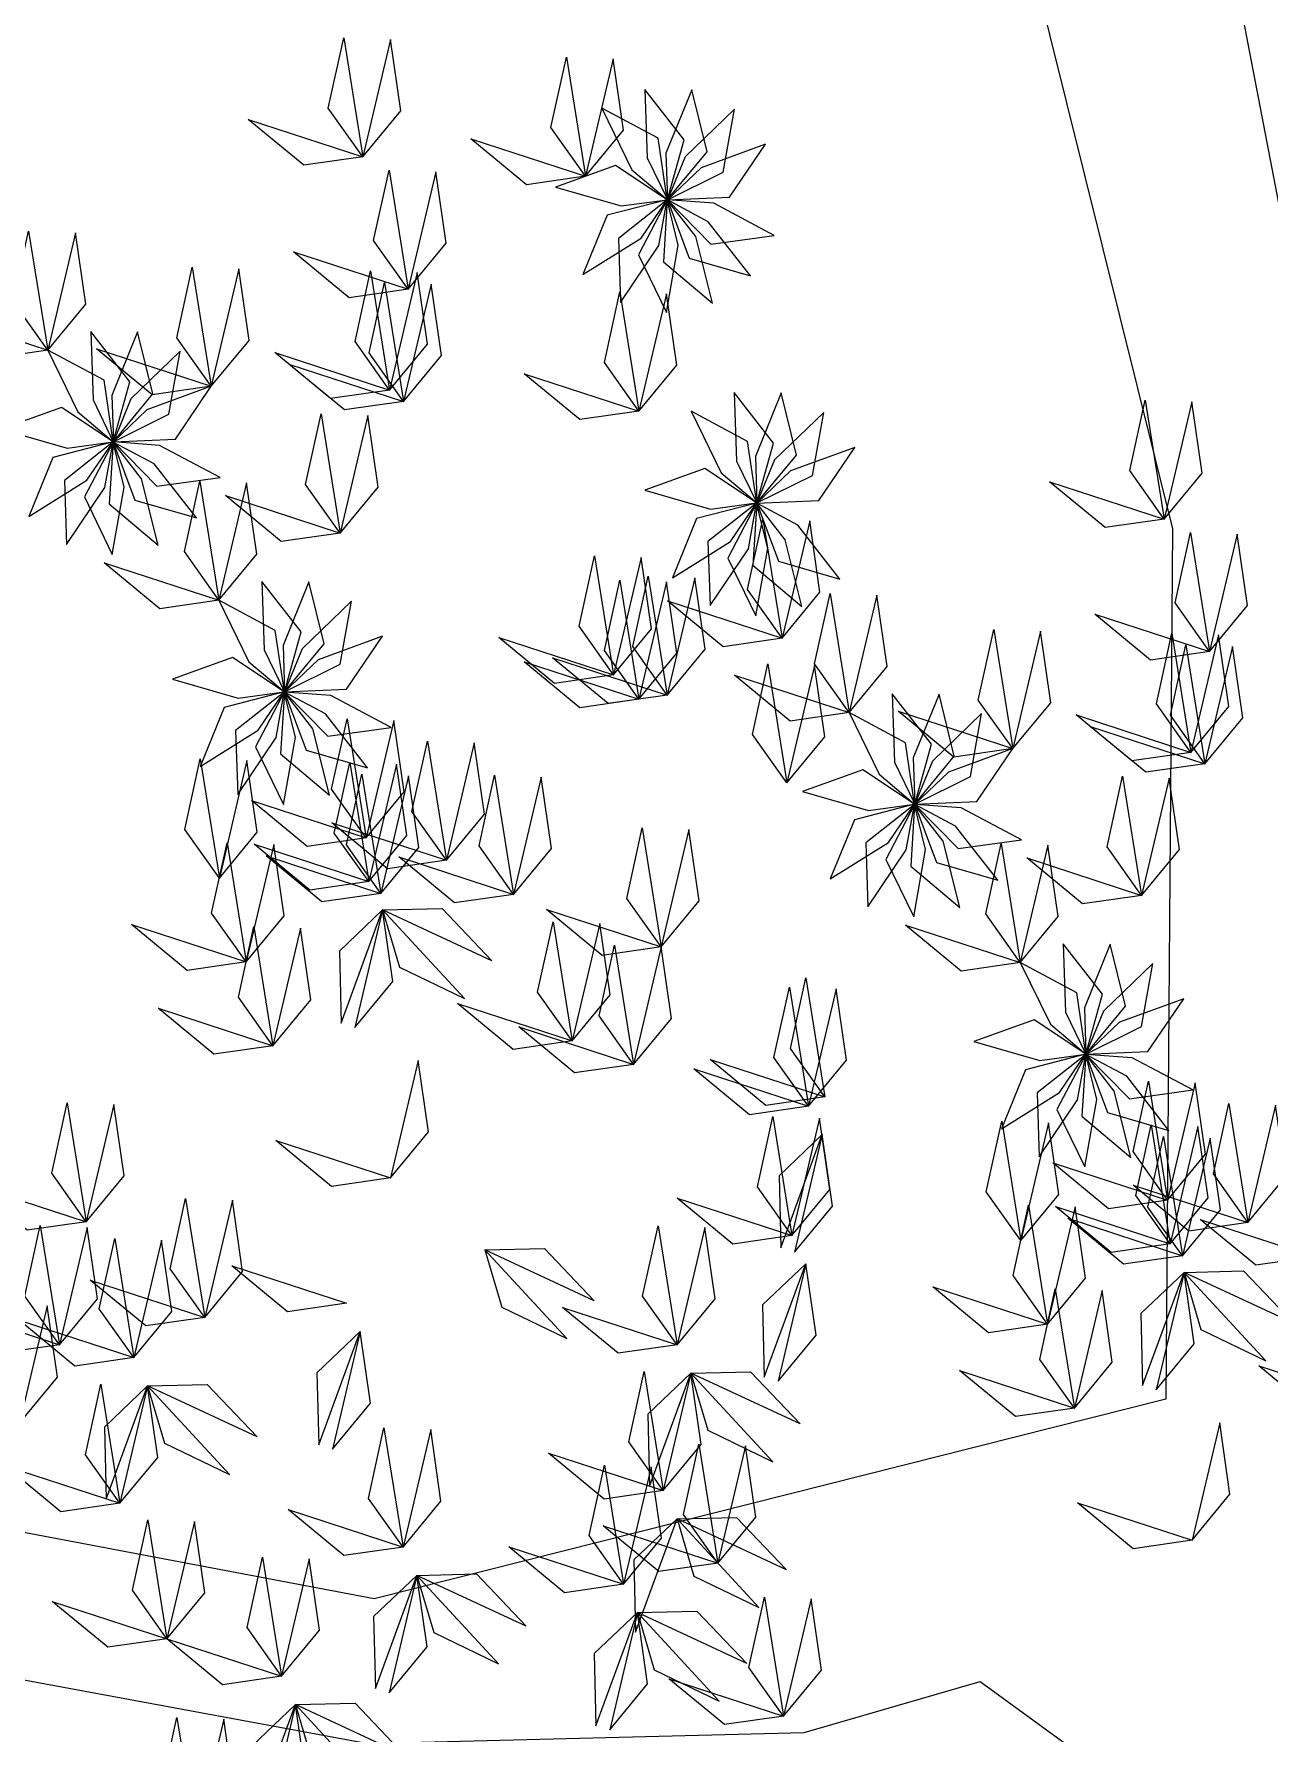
# Model space of a CAD drawing. Header units: inches. Extents: x -422522 to 22891, y -2973 to 414515.
# Drawn here: x 11243.6 to 11305, y 10952.1 to 11036.6 of the extents above; entities that cross this region are included whole.
import ezdxf

# ---------------------------------------------------------------- set-up
doc = ezdxf.new("R2010")
doc.units = ezdxf.units.IN
doc.header["$MEASUREMENT"] = 0
doc.layers.add('ARREDAMENTO', color=8, linetype='Continuous', lineweight=18)

msp = doc.modelspace()

# ---------------------------------------------------------------- linework, layer by layer
at = {"layer": 'ARREDAMENTO', "linetype": 'Continuous', "lineweight": 0}
for points in [[(11227.618, 11141.927), (11249.108, 11138.16), (11258.307, 11116.139), (11285.347, 11071.742), (11300.214, 11011.97), (11299.884, 10968.694), (11260.518, 10958.763), (11211.834, 10967.972)], [(11404.346, 11017.806), (11378.18, 11013.105), (11345.839, 10998.557), (11320.347, 10975.071), (11311.822, 10978.306), (11311.325, 11001.414), (11306.448, 11023.259), (11301.689, 11047.984), (11306.66, 11063.654), (11315.716, 11073.384), (11336.474, 11086.963), (11359.7, 11090.341), (11382.134, 11109.623), (11404.745, 11133.228)], [(11210.099, 10960.828), (11260.223, 10951.56), (11281.89, 10952.116), (11290.651, 10954.643), (11294.855, 10951.584)]]:
    msp.add_lwpolyline(points, dxfattribs=at)
at = {"layer": 'ARREDAMENTO', "lineweight": 0}
for points in [[(11259.954, 11030.473), (11258.238, 11032.89), (11259.006, 11036.395), (11259.954, 11030.473)], [(11259.954, 11030.473), (11261.841, 11032.759), (11261.33, 11036.311), (11259.954, 11030.473)], [(11271.023, 11029.505), (11269.307, 11031.922), (11270.075, 11035.427), (11271.023, 11029.505)], [(11271.023, 11029.505), (11272.91, 11031.791), (11272.398, 11035.343), (11271.023, 11029.505)], [(11273.975, 11033.825), (11274.094, 11030.419), (11275.098, 11028.342), (11275.928, 11031.313), (11273.975, 11033.825)], [(11276.306, 11033.806), (11275.029, 11030.646), (11275.102, 11028.34), (11277.068, 11030.717), (11276.306, 11033.806)], [(11271.838, 11032.894), (11273.333, 11029.831), (11275.095, 11028.342), (11274.644, 11031.393), (11271.838, 11032.894)], [(11278.427, 11032.841), (11275.975, 11030.473), (11275.104, 11028.337), (11277.867, 11029.708), (11278.427, 11032.841)], [(11259.954, 11030.473), (11257.02, 11030.049), (11254.253, 11032.333), (11259.954, 11030.473)], [(11271.023, 11029.505), (11268.089, 11029.082), (11265.321, 11031.366), (11271.023, 11029.505)], [(11279.972, 11031.096), (11276.77, 11029.93), (11275.105, 11028.334), (11278.187, 11028.463), (11279.972, 11031.096)], [(11262.21, 11023.887), (11260.493, 11026.304), (11261.261, 11029.809), (11262.21, 11023.887)], [(11262.21, 11023.887), (11264.097, 11026.173), (11263.585, 11029.725), (11262.21, 11023.887)], [(11269.527, 11028.964), (11272.803, 11028.025), (11275.088, 11028.338), (11272.519, 11030.045), (11269.527, 11028.964)], [(11270.9, 11024.617), (11273.791, 11026.423), (11275.087, 11028.331), (11272.1, 11027.564), (11270.9, 11024.617)], [(11272.775, 11023.232), (11274.68, 11026.057), (11275.089, 11028.328), (11272.671, 11026.412), (11272.775, 11023.232)], [(11275.05, 11022.728), (11275.642, 11026.085), (11275.092, 11028.325), (11273.662, 11025.592), (11275.05, 11022.728)], [(11277.334, 11023.194), (11276.509, 11026.502), (11275.095, 11028.324), (11274.901, 11025.246), (11277.334, 11023.194)], [(11279.23, 11024.549), (11277.132, 11027.235), (11275.099, 11028.325), (11276.174, 11025.434), (11279.23, 11024.549)], [(11280.412, 11026.558), (11277.403, 11028.158), (11275.102, 11028.327), (11277.26, 11026.123), (11280.412, 11026.558)], [(11244.29, 11020.856), (11242.573, 11023.273), (11243.341, 11026.778), (11244.29, 11020.856)], [(11244.29, 11020.856), (11246.177, 11023.142), (11245.665, 11026.694), (11244.29, 11020.856)], [(11262.21, 11023.887), (11259.276, 11023.464), (11256.508, 11025.748), (11262.21, 11023.887)], [(11252.424, 11019.057), (11250.707, 11021.474), (11251.475, 11024.98), (11252.424, 11019.057)], [(11252.424, 11019.057), (11254.311, 11021.344), (11253.799, 11024.895), (11252.424, 11019.057)], [(11261.283, 11018.874), (11259.567, 11021.291), (11260.335, 11024.797), (11261.283, 11018.874)], [(11261.981, 11018.305), (11260.265, 11020.722), (11261.033, 11024.227), (11261.981, 11018.305)], [(11261.283, 11018.874), (11263.17, 11021.161), (11262.658, 11024.712), (11261.283, 11018.874)], [(11261.981, 11018.305), (11263.868, 11020.591), (11263.356, 11024.143), (11261.981, 11018.305)], [(11273.686, 11017.825), (11271.969, 11020.242), (11272.737, 11023.748), (11273.686, 11017.825)], [(11273.686, 11017.825), (11275.573, 11020.111), (11275.061, 11023.663), (11273.686, 11017.825)], [(11244.29, 11020.856), (11241.356, 11020.432), (11238.588, 11022.716), (11244.29, 11020.856)], [(11246.427, 11021.786), (11246.546, 11018.38), (11247.55, 11016.303), (11248.379, 11019.274), (11246.427, 11021.786)], [(11248.757, 11021.767), (11247.481, 11018.607), (11247.553, 11016.301), (11249.519, 11018.678), (11248.757, 11021.767)], [(11244.29, 11020.856), (11245.784, 11017.792), (11247.546, 11016.303), (11247.096, 11019.355), (11244.29, 11020.856)], [(11252.424, 11019.057), (11249.49, 11018.634), (11246.722, 11020.918), (11252.424, 11019.057)], [(11250.879, 11020.802), (11248.427, 11018.434), (11247.555, 11016.298), (11250.318, 11017.67), (11250.879, 11020.802)], [(11261.283, 11018.874), (11258.349, 11018.451), (11255.581, 11020.735), (11261.283, 11018.874)], [(11261.981, 11018.305), (11259.047, 11017.881), (11256.279, 11020.165), (11261.981, 11018.305)], [(11273.686, 11017.825), (11270.751, 11017.402), (11267.984, 11019.686), (11273.686, 11017.825)], [(11252.424, 11019.057), (11249.221, 11017.891), (11247.556, 11016.295), (11250.638, 11016.424), (11252.424, 11019.057)], [(11278.42, 11018.746), (11278.539, 11015.339), (11279.543, 11013.263), (11280.373, 11016.233), (11278.42, 11018.746)], [(11280.751, 11018.727), (11279.474, 11015.566), (11279.546, 11013.261), (11281.513, 11015.637), (11280.751, 11018.727)], [(11299.799, 11012.452), (11298.083, 11014.869), (11298.851, 11018.375), (11299.799, 11012.452)], [(11299.799, 11012.452), (11301.686, 11014.738), (11301.174, 11018.29), (11299.799, 11012.452)], [(11241.978, 11016.926), (11245.254, 11015.986), (11247.54, 11016.299), (11244.971, 11018.007), (11241.978, 11016.926)], [(11258.827, 11011.76), (11257.111, 11014.177), (11257.879, 11017.682), (11258.827, 11011.76)], [(11258.827, 11011.76), (11260.714, 11014.046), (11260.202, 11017.598), (11258.827, 11011.76)], [(11276.283, 11017.815), (11277.778, 11014.752), (11279.539, 11013.263), (11279.089, 11016.314), (11276.283, 11017.815)], [(11282.872, 11017.761), (11280.42, 11015.394), (11279.549, 11013.258), (11282.312, 11014.629), (11282.872, 11017.761)], [(11243.352, 11012.578), (11246.242, 11014.384), (11247.539, 11016.292), (11244.551, 11015.525), (11243.352, 11012.578)], [(11245.226, 11011.193), (11247.132, 11014.019), (11247.54, 11016.289), (11245.123, 11014.373), (11245.226, 11011.193)], [(11247.502, 11010.69), (11248.093, 11014.046), (11247.543, 11016.286), (11246.114, 11013.553), (11247.502, 11010.69)], [(11249.785, 11011.156), (11248.96, 11014.463), (11247.547, 11016.285), (11247.353, 11013.207), (11249.785, 11011.156)], [(11251.682, 11012.51), (11249.583, 11015.196), (11247.55, 11016.286), (11248.625, 11013.395), (11251.682, 11012.51)], [(11252.864, 11014.519), (11249.854, 11016.119), (11247.554, 11016.288), (11249.711, 11014.084), (11252.864, 11014.519)], [(11284.417, 11016.017), (11281.214, 11014.851), (11279.55, 11013.254), (11282.631, 11013.383), (11284.417, 11016.017)], [(11273.971, 11013.885), (11277.248, 11012.946), (11279.533, 11013.259), (11276.964, 11014.966), (11273.971, 11013.885)], [(11252.799, 11008.422), (11251.083, 11010.839), (11251.851, 11014.344), (11252.799, 11008.422)], [(11252.799, 11008.422), (11254.686, 11010.708), (11254.174, 11014.26), (11252.799, 11008.422)], [(11299.799, 11012.452), (11296.865, 11012.029), (11294.097, 11014.313), (11299.799, 11012.452)], [(11258.827, 11011.76), (11255.893, 11011.337), (11253.125, 11013.621), (11258.827, 11011.76)], [(11275.345, 11009.538), (11278.235, 11011.344), (11279.532, 11013.252), (11276.544, 11012.485), (11275.345, 11009.538)], [(11277.219, 11008.152), (11279.125, 11010.978), (11279.534, 11013.248), (11277.116, 11011.333), (11277.219, 11008.152)], [(11279.495, 11007.649), (11280.087, 11011.006), (11279.536, 11013.246), (11278.107, 11010.513), (11279.495, 11007.649)], [(11281.779, 11008.115), (11280.954, 11011.422), (11279.54, 11013.245), (11279.346, 11010.167), (11281.779, 11008.115)], [(11283.675, 11009.47), (11281.577, 11012.155), (11279.544, 11013.245), (11280.619, 11010.354), (11283.675, 11009.47)], [(11280.798, 11006.531), (11279.082, 11008.948), (11279.85, 11012.453), (11280.798, 11006.531)], [(11280.798, 11006.531), (11282.685, 11008.817), (11282.174, 11012.369), (11280.798, 11006.531)], [(11302.054, 11005.866), (11300.338, 11008.283), (11301.106, 11011.789), (11302.054, 11005.866)], [(11302.054, 11005.866), (11303.941, 11008.153), (11303.43, 11011.704), (11302.054, 11005.866)], [(11252.799, 11008.422), (11249.865, 11007.999), (11247.097, 11010.283), (11252.799, 11008.422)], [(11272.427, 11004.709), (11270.71, 11007.126), (11271.478, 11010.632), (11272.427, 11004.709)], [(11272.427, 11004.709), (11274.314, 11006.996), (11273.802, 11010.548), (11272.427, 11004.709)], [(11254.936, 11009.353), (11255.055, 11005.946), (11256.059, 11003.87), (11256.889, 11006.84), (11254.936, 11009.353)], [(11257.266, 11009.334), (11255.99, 11006.173), (11256.062, 11003.868), (11258.028, 11006.244), (11257.266, 11009.334)], [(11273.686, 11003.494), (11271.97, 11005.911), (11272.738, 11009.417), (11273.686, 11003.494)], [(11275.091, 11003.698), (11273.375, 11006.115), (11274.143, 11009.621), (11275.091, 11003.698)], [(11273.686, 11003.494), (11275.573, 11005.78), (11275.061, 11009.332), (11273.686, 11003.494)], [(11275.091, 11003.698), (11276.978, 11005.985), (11276.466, 11009.537), (11275.091, 11003.698)], [(11252.799, 11008.422), (11254.293, 11005.359), (11256.055, 11003.87), (11255.605, 11006.921), (11252.799, 11008.422)], [(11259.388, 11008.368), (11256.936, 11006.001), (11256.064, 11003.865), (11258.827, 11005.236), (11259.388, 11008.368)], [(11280.798, 11006.531), (11277.864, 11006.108), (11275.097, 11008.392), (11280.798, 11006.531)], [(11284.134, 11002.835), (11282.418, 11005.252), (11283.186, 11008.758), (11284.134, 11002.835)], [(11284.134, 11002.835), (11286.021, 11005.121), (11285.51, 11008.673), (11284.134, 11002.835)], [(11302.054, 11005.866), (11299.12, 11005.443), (11296.352, 11007.727), (11302.054, 11005.866)], [(11260.933, 11006.624), (11257.73, 11005.458), (11256.065, 11003.861), (11259.147, 11003.99), (11260.933, 11006.624)], [(11272.427, 11004.709), (11269.493, 11004.286), (11266.725, 11006.57), (11272.427, 11004.709)], [(11292.268, 11001.037), (11290.552, 11003.454), (11291.32, 11006.959), (11292.268, 11001.037)], [(11292.268, 11001.037), (11294.156, 11003.323), (11293.644, 11006.875), (11292.268, 11001.037)], [(11301.128, 11000.854), (11299.411, 11003.271), (11300.179, 11006.776), (11301.128, 11000.854)], [(11301.128, 11000.854), (11303.015, 11003.14), (11302.503, 11006.692), (11301.128, 11000.854)], [(11250.487, 11004.492), (11253.764, 11003.553), (11256.049, 11003.866), (11253.48, 11005.573), (11250.487, 11004.492)], [(11301.826, 11000.284), (11300.109, 11002.701), (11300.877, 11006.207), (11301.826, 11000.284)], [(11301.826, 11000.284), (11303.713, 11002.57), (11303.201, 11006.122), (11301.826, 11000.284)], [(11273.686, 11003.494), (11270.752, 11003.071), (11267.984, 11005.355), (11273.686, 11003.494)], [(11275.091, 11003.698), (11272.157, 11003.275), (11269.389, 11005.559), (11275.091, 11003.698)], [(11281.044, 10999.332), (11279.328, 11001.749), (11280.096, 11005.254), (11281.044, 10999.332)], [(11281.044, 10999.332), (11282.931, 11001.618), (11282.419, 11005.17), (11281.044, 10999.332)], [(11284.134, 11002.835), (11281.2, 11002.412), (11278.432, 11004.696), (11284.134, 11002.835)], [(11251.861, 11000.145), (11254.751, 11001.951), (11256.048, 11003.859), (11253.06, 11003.092), (11251.861, 11000.145)], [(11253.735, 10998.759), (11255.641, 11001.585), (11256.049, 11003.855), (11253.632, 11001.94), (11253.735, 10998.759)], [(11256.011, 10998.256), (11256.602, 11001.613), (11256.052, 11003.853), (11254.623, 11001.12), (11256.011, 10998.256)], [(11258.294, 10998.722), (11257.47, 11002.029), (11256.056, 11003.852), (11255.862, 11000.774), (11258.294, 10998.722)], [(11260.191, 11000.077), (11258.092, 11002.762), (11256.06, 11003.852), (11257.135, 11000.961), (11260.191, 11000.077)], [(11261.373, 11002.086), (11258.363, 11003.686), (11256.063, 11003.854), (11258.221, 11001.651), (11261.373, 11002.086)], [(11286.271, 11003.766), (11286.39, 11000.359), (11287.394, 10998.283), (11288.224, 11001.253), (11286.271, 11003.766)], [(11288.602, 11003.747), (11287.325, 11000.586), (11287.398, 10998.281), (11289.364, 11000.657), (11288.602, 11003.747)], [(11260.12, 10996.6), (11258.404, 10999.017), (11259.172, 11002.523), (11260.12, 10996.6)], [(11260.12, 10996.6), (11262.007, 10998.887), (11261.495, 11002.439), (11260.12, 10996.6)], [(11284.134, 11002.835), (11285.629, 10999.772), (11287.391, 10998.283), (11286.94, 11001.334), (11284.134, 11002.835)], [(11292.268, 11001.037), (11289.334, 11000.614), (11286.567, 11002.898), (11292.268, 11001.037)], [(11290.723, 11002.781), (11288.271, 11000.414), (11287.4, 10998.278), (11290.163, 10999.649), (11290.723, 11002.781)], [(11301.128, 11000.854), (11298.194, 11000.431), (11295.426, 11002.715), (11301.128, 11000.854)], [(11264.113, 10995.49), (11262.396, 10997.907), (11263.164, 11001.413), (11264.113, 10995.49)], [(11301.826, 11000.284), (11298.892, 10999.861), (11296.124, 11002.145), (11301.826, 11000.284)], [(11252.822, 10994.605), (11251.105, 10997.022), (11251.873, 11000.527), (11252.822, 10994.605)], [(11264.113, 10995.49), (11266, 10997.776), (11265.488, 11001.328), (11264.113, 10995.49)], [(11292.268, 11001.037), (11289.066, 10999.871), (11287.401, 10998.274), (11290.483, 10998.403), (11292.268, 11001.037)], [(11252.822, 10994.605), (11254.709, 10996.891), (11254.197, 11000.443), (11252.822, 10994.605)], [(11260.253, 10994.425), (11258.536, 10996.842), (11259.304, 11000.347), (11260.253, 10994.425)], [(11260.859, 10993.842), (11259.143, 10996.259), (11259.911, 10999.765), (11260.859, 10993.842)], [(11260.253, 10994.425), (11262.14, 10996.711), (11261.628, 11000.263), (11260.253, 10994.425)], [(11260.859, 10993.842), (11262.747, 10996.129), (11262.235, 10999.68), (11260.859, 10993.842)], [(11267.448, 10993.789), (11265.732, 10996.206), (11266.5, 10999.711), (11267.448, 10993.789)], [(11281.823, 10998.905), (11285.099, 10997.966), (11287.384, 10998.279), (11284.815, 10999.986), (11281.823, 10998.905)], [(11298.672, 10993.74), (11296.955, 10996.157), (11297.723, 10999.662), (11298.672, 10993.74)], [(11267.448, 10993.789), (11269.335, 10996.075), (11268.823, 10999.627), (11267.448, 10993.789)], [(11298.672, 10993.74), (11300.559, 10996.026), (11300.047, 10999.578), (11298.672, 10993.74)], [(11260.12, 10996.6), (11257.186, 10996.177), (11254.418, 10998.461), (11260.12, 10996.6)], [(11283.196, 10994.558), (11286.087, 10996.364), (11287.383, 10998.272), (11284.396, 10997.505), (11283.196, 10994.558)], [(11285.071, 10993.172), (11286.976, 10995.998), (11287.385, 10998.268), (11284.967, 10996.353), (11285.071, 10993.172)], [(11287.346, 10992.669), (11287.938, 10996.026), (11287.388, 10998.266), (11285.958, 10995.533), (11287.346, 10992.669)], [(11289.63, 10993.135), (11288.805, 10996.442), (11287.391, 10998.265), (11287.197, 10995.187), (11289.63, 10993.135)], [(11291.526, 10994.49), (11289.428, 10997.176), (11287.395, 10998.266), (11288.47, 10995.374), (11291.526, 10994.49)], [(11292.708, 10996.499), (11289.699, 10998.099), (11287.398, 10998.268), (11289.556, 10996.064), (11292.708, 10996.499)], [(11264.113, 10995.49), (11261.179, 10995.067), (11258.411, 10997.351), (11264.113, 10995.49)], [(11254.154, 10990.435), (11252.438, 10992.852), (11253.206, 10996.358), (11254.154, 10990.435)], [(11260.253, 10994.425), (11257.319, 10994.002), (11254.551, 10996.286), (11260.253, 10994.425)], [(11274.794, 10991.176), (11273.078, 10993.593), (11273.846, 10997.098), (11274.794, 10991.176)], [(11274.794, 10991.176), (11276.681, 10993.462), (11276.169, 10997.014), (11274.794, 10991.176)], [(11292.644, 10990.402), (11290.927, 10992.819), (11291.695, 10996.324), (11292.644, 10990.402)], [(11254.154, 10990.435), (11256.041, 10992.721), (11255.529, 10996.273), (11254.154, 10990.435)], [(11260.859, 10993.842), (11257.925, 10993.419), (11255.158, 10995.703), (11260.859, 10993.842)], [(11267.448, 10993.789), (11264.514, 10993.365), (11261.746, 10995.65), (11267.448, 10993.789)], [(11292.644, 10990.402), (11294.531, 10992.688), (11294.019, 10996.24), (11292.644, 10990.402)], [(11298.672, 10993.74), (11295.738, 10993.316), (11292.97, 10995.6), (11298.672, 10993.74)], [(11260.938, 10993.015), (11258.792, 10990.97), (11258.877, 10987.382), (11260.938, 10993.015)], [(11259.563, 10987.177), (11261.45, 10989.463), (11260.938, 10993.015), (11259.563, 10987.177)], [(11260.938, 10993.015), (11263.902, 10993.085), (11266.377, 10990.488), (11260.938, 10993.015)], [(11260.938, 10993.015), (11261.777, 10990.172), (11265.008, 10988.609), (11260.938, 10993.015)], [(11274.794, 10991.176), (11271.86, 10990.753), (11269.092, 10993.037), (11274.794, 10991.176)], [(11254.154, 10990.435), (11251.22, 10990.012), (11248.452, 10992.296), (11254.154, 10990.435)], [(11255.487, 10986.266), (11253.77, 10988.683), (11254.538, 10992.188), (11255.487, 10986.266)], [(11255.487, 10986.266), (11257.374, 10988.552), (11256.862, 10992.104), (11255.487, 10986.266)], [(11270.363, 10986.505), (11268.646, 10988.922), (11269.414, 10992.427), (11270.363, 10986.505)], [(11270.363, 10986.505), (11272.25, 10988.791), (11271.738, 10992.343), (11270.363, 10986.505)], [(11292.644, 10990.402), (11289.709, 10989.978), (11286.942, 10992.262), (11292.644, 10990.402)], [(11273.419, 10985.338), (11271.703, 10987.755), (11272.471, 10991.26), (11273.419, 10985.338)], [(11294.78, 10991.332), (11294.899, 10987.926), (11295.903, 10985.849), (11296.733, 10988.82), (11294.78, 10991.332)], [(11297.111, 10991.313), (11295.834, 10988.153), (11295.907, 10985.847), (11297.873, 10988.224), (11297.111, 10991.313)], [(11273.419, 10985.338), (11275.306, 10987.624), (11274.794, 10991.176), (11273.419, 10985.338)], [(11292.644, 10990.402), (11294.138, 10987.338), (11295.9, 10985.849), (11295.449, 10988.901), (11292.644, 10990.402)], [(11282.93, 10983.717), (11281.214, 10986.134), (11281.982, 10989.639), (11282.93, 10983.717)], [(11299.232, 10990.348), (11296.781, 10987.98), (11295.909, 10985.844), (11298.672, 10987.216), (11299.232, 10990.348)], [(11282.111, 10983.253), (11280.395, 10985.67), (11281.163, 10989.176), (11282.111, 10983.253)], [(11282.111, 10983.253), (11283.998, 10985.539), (11283.486, 10989.091), (11282.111, 10983.253)], [(11255.487, 10986.266), (11252.553, 10985.842), (11249.785, 10988.126), (11255.487, 10986.266)], [(11270.363, 10986.505), (11267.429, 10986.082), (11264.661, 10988.366), (11270.363, 10986.505)], [(11300.778, 10988.603), (11297.575, 10987.437), (11295.91, 10985.841), (11298.992, 10985.97), (11300.778, 10988.603)], [(11273.419, 10985.338), (11270.485, 10984.915), (11267.717, 10987.199), (11273.419, 10985.338)], [(11290.332, 10986.472), (11293.608, 10985.532), (11295.894, 10985.845), (11293.325, 10987.552), (11290.332, 10986.472)], [(11261.337, 10979.689), (11263.224, 10981.975), (11262.712, 10985.527), (11261.337, 10979.689)], [(11282.93, 10983.717), (11279.996, 10983.293), (11277.228, 10985.577), (11282.93, 10983.717)], [(11291.705, 10982.124), (11294.596, 10983.93), (11295.892, 10985.838), (11292.905, 10985.071), (11291.705, 10982.124)], [(11293.58, 10980.739), (11295.486, 10983.565), (11295.894, 10985.835), (11293.477, 10983.919), (11293.58, 10980.739)], [(11295.855, 10980.236), (11296.447, 10983.592), (11295.897, 10985.832), (11294.468, 10983.099), (11295.855, 10980.236)], [(11298.139, 10980.702), (11297.314, 10984.009), (11295.9, 10985.831), (11295.707, 10982.753), (11298.139, 10980.702)], [(11300.036, 10982.056), (11297.937, 10984.742), (11295.904, 10985.832), (11296.979, 10982.941), (11300.036, 10982.056)], [(11301.217, 10984.065), (11298.208, 10985.665), (11295.907, 10985.834), (11298.065, 10983.63), (11301.217, 10984.065)], [(11282.111, 10983.253), (11279.177, 10982.83), (11276.409, 10985.114), (11282.111, 10983.253)], [(11299.965, 10978.58), (11298.248, 10980.997), (11299.016, 10984.502), (11299.965, 10978.58)], [(11299.965, 10978.58), (11301.852, 10980.866), (11301.34, 10984.418), (11299.965, 10978.58)], [(11246.205, 10977.508), (11244.489, 10979.925), (11245.257, 10983.431), (11246.205, 10977.508)], [(11246.205, 10977.508), (11248.092, 10979.794), (11247.58, 10983.346), (11246.205, 10977.508)], [(11303.957, 10977.47), (11302.241, 10979.887), (11303.009, 10983.392), (11303.957, 10977.47)], [(11303.957, 10977.47), (11305.845, 10979.756), (11305.333, 10983.308), (11303.957, 10977.47)], [(11281.291, 10976.825), (11279.575, 10979.242), (11280.343, 10982.747), (11281.291, 10976.825)], [(11281.291, 10976.825), (11279.575, 10979.242), (11280.343, 10982.747), (11281.291, 10976.825)], [(11281.291, 10976.825), (11283.178, 10979.111), (11282.666, 10982.663), (11281.291, 10976.825)], [(11281.291, 10976.825), (11283.178, 10979.111), (11282.666, 10982.663), (11281.291, 10976.825)], [(11292.666, 10976.584), (11290.95, 10979.001), (11291.718, 10982.507), (11292.666, 10976.584)], [(11292.666, 10976.584), (11294.553, 10978.871), (11294.042, 10982.423), (11292.666, 10976.584)], [(11300.097, 10976.405), (11298.381, 10978.822), (11299.149, 10982.327), (11300.097, 10976.405)], [(11300.097, 10976.405), (11301.984, 10978.691), (11301.472, 10982.243), (11300.097, 10976.405)], [(11261.337, 10979.689), (11258.403, 10979.266), (11255.635, 10981.55), (11261.337, 10979.689)], [(11282.797, 10981.843), (11280.65, 10979.798), (11280.736, 10976.21), (11282.797, 10981.843)], [(11281.421, 10976.005), (11283.309, 10978.291), (11282.797, 10981.843), (11281.421, 10976.005)], [(11300.704, 10975.822), (11298.988, 10978.239), (11299.756, 10981.744), (11300.704, 10975.822)], [(11300.704, 10975.822), (11302.591, 10978.108), (11302.079, 10981.66), (11300.704, 10975.822)], [(11299.965, 10978.58), (11297.03, 10978.157), (11294.263, 10980.441), (11299.965, 10978.58)], [(11246.205, 10977.508), (11243.271, 10977.085), (11240.503, 10979.369), (11246.205, 10977.508)], [(11252.094, 10972.749), (11250.378, 10975.166), (11251.146, 10978.672), (11252.094, 10972.749)], [(11252.094, 10972.749), (11253.981, 10975.036), (11253.469, 10978.588), (11252.094, 10972.749)], [(11281.291, 10976.825), (11278.357, 10976.402), (11275.589, 10978.686), (11281.291, 10976.825)], [(11281.291, 10976.825), (11278.357, 10976.402), (11275.589, 10978.686), (11281.291, 10976.825)], [(11303.957, 10977.47), (11301.023, 10977.047), (11298.256, 10979.331), (11303.957, 10977.47)], [(11293.999, 10972.415), (11292.282, 10974.832), (11293.05, 10978.337), (11293.999, 10972.415)], [(11293.999, 10972.415), (11295.886, 10974.701), (11295.374, 10978.253), (11293.999, 10972.415)], [(11300.097, 10976.405), (11297.163, 10975.981), (11294.395, 10978.265), (11300.097, 10976.405)], [(11244.87, 10971.394), (11243.153, 10973.81), (11243.921, 10977.316), (11244.87, 10971.394)], [(11244.87, 10971.394), (11246.757, 10973.68), (11246.245, 10977.232), (11244.87, 10971.394)], [(11275.582, 10971.392), (11273.866, 10973.809), (11274.634, 10977.315), (11275.582, 10971.392)], [(11275.582, 10971.392), (11277.469, 10973.679), (11276.957, 10977.231), (11275.582, 10971.392)], [(11300.704, 10975.822), (11297.77, 10975.399), (11295.002, 10977.683), (11300.704, 10975.822)], [(11307.293, 10975.768), (11304.359, 10975.345), (11301.591, 10977.629), (11307.293, 10975.768)], [(11248.57, 10970.755), (11246.854, 10973.172), (11247.622, 10976.678), (11248.57, 10970.755)], [(11248.57, 10970.755), (11250.457, 10973.041), (11249.945, 10976.593), (11248.57, 10970.755)], [(11266.025, 10976.112), (11268.988, 10976.183), (11271.464, 10973.585), (11266.025, 10976.112)], [(11266.025, 10976.112), (11266.864, 10973.269), (11270.094, 10971.706), (11266.025, 10976.112)], [(11259.138, 10973.455), (11256.204, 10973.031), (11253.436, 10975.316), (11259.138, 10973.455)], [(11281.977, 10975.415), (11279.83, 10973.37), (11279.915, 10969.782), (11281.977, 10975.415)], [(11280.601, 10969.577), (11282.488, 10971.863), (11281.977, 10975.415), (11280.601, 10969.577)], [(11252.094, 10972.749), (11249.16, 10972.326), (11246.392, 10974.61), (11252.094, 10972.749)], [(11300.783, 10974.994), (11298.636, 10972.949), (11298.721, 10969.362), (11300.783, 10974.994)], [(11299.407, 10969.156), (11301.294, 10971.442), (11300.783, 10974.994), (11299.407, 10969.156)], [(11300.783, 10974.994), (11303.746, 10975.065), (11306.222, 10972.467), (11300.783, 10974.994)], [(11300.783, 10974.994), (11301.622, 10972.151), (11304.852, 10970.589), (11300.783, 10974.994)], [(11293.999, 10972.415), (11291.065, 10971.992), (11288.297, 10974.276), (11293.999, 10972.415)], [(11295.331, 10968.245), (11293.615, 10970.662), (11294.383, 10974.167), (11295.331, 10968.245)], [(11295.331, 10968.245), (11297.218, 10970.531), (11296.706, 10974.083), (11295.331, 10968.245)], [(11244.87, 10971.394), (11241.936, 10970.97), (11239.168, 10973.254), (11244.87, 10971.394)], [(11248.57, 10970.755), (11245.636, 10970.332), (11242.868, 10972.616), (11248.57, 10970.755)], [(11242.885, 10967.496), (11244.772, 10969.782), (11244.26, 10973.334), (11242.885, 10967.496)], [(11275.582, 10971.392), (11272.648, 10970.969), (11269.88, 10973.253), (11275.582, 10971.392)], [(11259.823, 10972.044), (11257.677, 10969.999), (11257.762, 10966.412), (11259.823, 10972.044)], [(11258.448, 10966.206), (11260.335, 10968.493), (11259.823, 10972.044), (11258.448, 10966.206)], [(11295.331, 10968.245), (11292.397, 10967.822), (11289.629, 10970.106), (11295.331, 10968.245)], [(11310.207, 10968.484), (11307.273, 10968.061), (11304.506, 10970.345), (11310.207, 10968.484)], [(11247.88, 10963.507), (11246.164, 10965.924), (11246.932, 10969.429), (11247.88, 10963.507)], [(11249.255, 10969.345), (11247.109, 10967.3), (11247.194, 10963.712), (11249.255, 10969.345)], [(11247.88, 10963.507), (11249.767, 10965.793), (11249.255, 10969.345), (11247.88, 10963.507)], [(11247.88, 10963.507), (11249.767, 10965.793), (11249.255, 10969.345), (11247.88, 10963.507)], [(11249.255, 10969.345), (11252.219, 10969.416), (11254.695, 10966.818), (11249.255, 10969.345)], [(11249.255, 10969.345), (11250.095, 10966.502), (11253.325, 10964.939), (11249.255, 10969.345)], [(11274.892, 10964.144), (11273.176, 10966.561), (11273.944, 10970.066), (11274.892, 10964.144)], [(11276.267, 10969.982), (11274.121, 10967.937), (11274.206, 10964.35), (11276.267, 10969.982)], [(11274.892, 10964.144), (11276.779, 10966.43), (11276.267, 10969.982), (11274.892, 10964.144)], [(11276.267, 10969.982), (11279.231, 10970.053), (11281.707, 10967.455), (11276.267, 10969.982)], [(11276.267, 10969.982), (11277.107, 10967.139), (11280.337, 10965.576), (11276.267, 10969.982)], [(11261.954, 10961.334), (11260.238, 10963.751), (11261.006, 10967.256), (11261.954, 10961.334)], [(11261.954, 10961.334), (11263.841, 10963.62), (11263.329, 10967.172), (11261.954, 10961.334)], [(11301.182, 10961.669), (11303.069, 10963.955), (11302.557, 10967.507), (11301.182, 10961.669)], [(11274.892, 10964.144), (11271.958, 10963.721), (11269.19, 10966.005), (11274.892, 10964.144)], [(11277.612, 10960.531), (11275.896, 10962.948), (11276.664, 10966.453), (11277.612, 10960.531)], [(11277.612, 10960.531), (11279.499, 10962.817), (11278.987, 10966.369), (11277.612, 10960.531)], [(11247.88, 10963.507), (11244.946, 10963.084), (11242.178, 10965.368), (11247.88, 10963.507)], [(11272.919, 10959.485), (11271.202, 10961.902), (11271.97, 10965.408), (11272.919, 10959.485)], [(11272.919, 10959.485), (11274.806, 10961.771), (11274.294, 10965.323), (11272.919, 10959.485)], [(11301.182, 10961.669), (11298.248, 10961.245), (11295.48, 10963.53), (11301.182, 10961.669)], [(11250.217, 10956.768), (11248.501, 10959.185), (11249.269, 10962.691), (11250.217, 10956.768)], [(11250.217, 10956.768), (11252.104, 10959.055), (11251.592, 10962.606), (11250.217, 10956.768)], [(11261.954, 10961.334), (11259.02, 10960.911), (11256.252, 10963.195), (11261.954, 10961.334)], [(11275.577, 10962.734), (11273.431, 10960.689), (11273.516, 10957.101), (11275.577, 10962.734)], [(11275.577, 10962.734), (11278.541, 10962.804), (11281.017, 10960.207), (11275.577, 10962.734)], [(11275.577, 10962.734), (11276.417, 10959.891), (11279.647, 10958.328), (11275.577, 10962.734)], [(11277.612, 10960.531), (11274.678, 10960.108), (11271.91, 10962.392), (11277.612, 10960.531)], [(11255.919, 10954.907), (11254.203, 10957.324), (11254.971, 10960.83), (11255.919, 10954.907)], [(11272.919, 10959.485), (11269.985, 10959.062), (11267.217, 10961.346), (11272.919, 10959.485)], [(11255.919, 10954.907), (11257.806, 10957.194), (11257.294, 10960.746), (11255.919, 10954.907)], [(11262.639, 10959.924), (11265.603, 10959.994), (11268.079, 10957.397), (11262.639, 10959.924)], [(11262.639, 10959.924), (11260.493, 10957.879), (11260.578, 10954.291), (11262.639, 10959.924)], [(11261.264, 10954.086), (11263.151, 10956.372), (11262.639, 10959.924), (11261.264, 10954.086)], [(11262.639, 10959.924), (11263.479, 10957.081), (11266.709, 10955.518), (11262.639, 10959.924)], [(11250.217, 10956.768), (11247.283, 10956.345), (11244.515, 10958.629), (11250.217, 10956.768)], [(11280.869, 10952.924), (11279.153, 10955.341), (11279.921, 10958.846), (11280.869, 10952.924)], [(11280.869, 10952.924), (11282.756, 10955.21), (11282.244, 10958.762), (11280.869, 10952.924)], [(11273.604, 10958.075), (11271.458, 10956.03), (11271.543, 10952.442), (11273.604, 10958.075)], [(11272.229, 10952.237), (11274.116, 10954.523), (11273.604, 10958.075), (11272.229, 10952.237)], [(11273.604, 10958.075), (11276.567, 10958.145), (11279.043, 10955.548), (11273.604, 10958.075)], [(11273.604, 10958.075), (11274.443, 10955.232), (11277.674, 10953.669), (11273.604, 10958.075)], [(11255.919, 10954.907), (11252.985, 10954.484), (11250.217, 10956.768), (11255.919, 10954.907)], [(11280.869, 10952.924), (11277.935, 10952.5), (11275.167, 10954.784), (11280.869, 10952.924)], [(11256.604, 10953.497), (11254.458, 10951.452), (11254.543, 10947.865), (11256.604, 10953.497)], [(11255.229, 10947.659), (11257.116, 10949.945), (11256.604, 10953.497), (11255.229, 10947.659)], [(11256.604, 10953.497), (11259.568, 10953.568), (11262.044, 10950.97), (11256.604, 10953.497)], [(11256.604, 10953.497), (11257.444, 10950.654), (11260.674, 10949.091), (11256.604, 10953.497)], [(11251.663, 10946.939), (11249.946, 10949.356), (11250.714, 10952.861), (11251.663, 10946.939)], [(11251.663, 10946.939), (11253.55, 10949.225), (11253.038, 10952.777), (11251.663, 10946.939)]]:
    msp.add_lwpolyline(points, dxfattribs=at)

doc.saveas('drawing.dxf')
